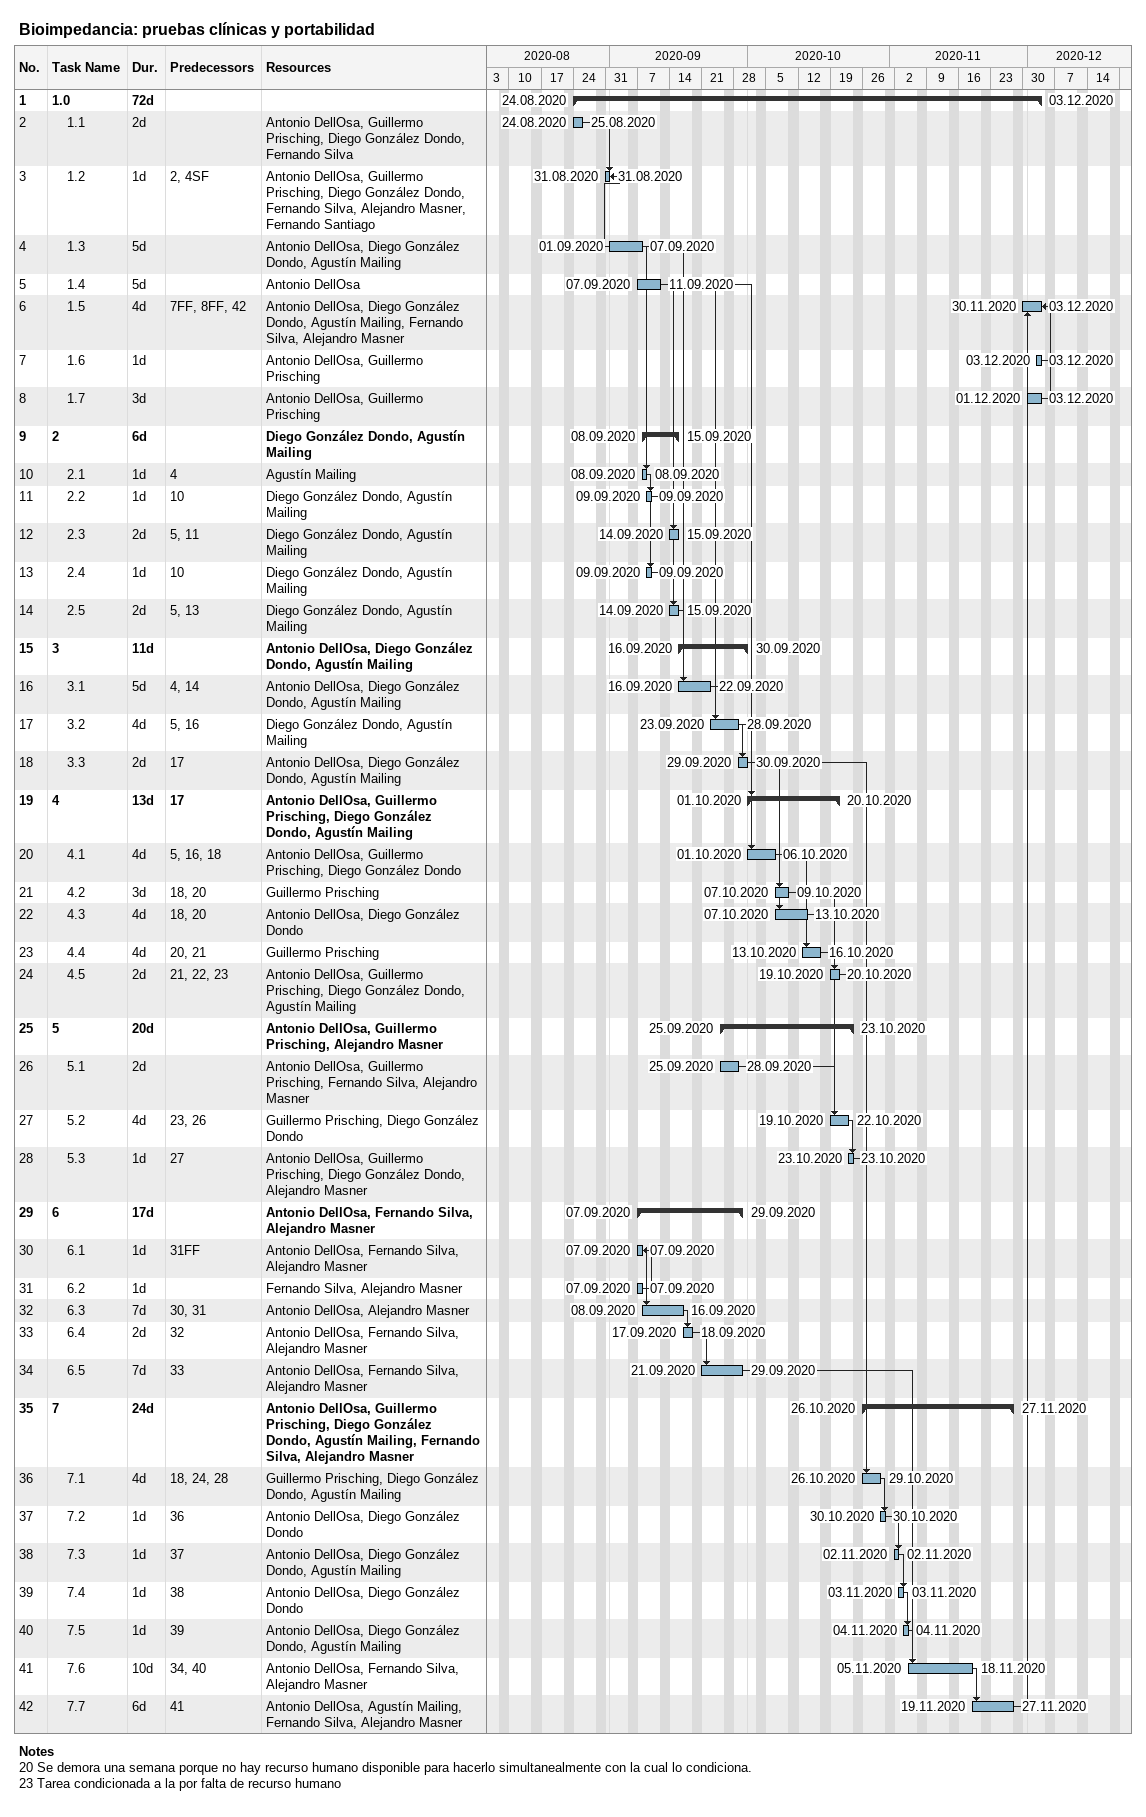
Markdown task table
Bioimpedancia: pruebas clínicas y portabilidad

| ID | Level | Task | Duration | Start | Finish | Predecessors | Resources |
|---|---|---|---|---|---|---|---|
| 1 | 1 | **1.0** | 72d | 2020-08-24 | 2020-12-03 |  |  |
| 2 | 2 | 1.1 | 2d | 2020-08-24 | 2020-08-25 |  | Antonio DellOsa, Guillermo Prisching, Diego González Dondo, Fernando Silva |
| 3 | 2 | 1.2 | 1d | 2020-08-31 | 2020-08-31 | 2, 4SF | Antonio DellOsa, Guillermo Prisching, Diego González Dondo, Fernando Silva, Alejandro Masner, Fernando Santiago |
| 4 | 2 | 1.3 | 5d | 2020-09-01 | 2020-09-07 |  | Antonio DellOsa, Diego González Dondo, Agustín Mailing |
| 5 | 2 | 1.4 | 5d | 2020-09-07 | 2020-09-11 |  | Antonio DellOsa |
| 6 | 2 | 1.5 | 4d | 2020-11-30 | 2020-12-03 | 7FF, 8FF, 42 | Antonio DellOsa, Diego González Dondo, Agustín Mailing, Fernando Silva, Alejandro Masner |
| 7 | 2 | 1.6 | 1d | 2020-12-03 | 2020-12-03 |  | Antonio DellOsa, Guillermo Prisching |
| 8 | 2 | 1.7 | 3d | 2020-12-01 | 2020-12-03 |  | Antonio DellOsa, Guillermo Prisching |
| 9 | 1 | **2** | 6d | 2020-09-08 | 2020-09-15 |  | Diego González Dondo, Agustín Mailing |
| 10 | 2 | 2.1 | 1d | 2020-09-08 | 2020-09-08 | 4 | Agustín Mailing |
| 11 | 2 | 2.2 | 1d | 2020-09-09 | 2020-09-09 | 10 | Diego González Dondo, Agustín Mailing |
| 12 | 2 | 2.3 | 2d | 2020-09-14 | 2020-09-15 | 5, 11 | Diego González Dondo, Agustín Mailing |
| 13 | 2 | 2.4 | 1d | 2020-09-09 | 2020-09-09 | 10 | Diego González Dondo, Agustín Mailing |
| 14 | 2 | 2.5 | 2d | 2020-09-14 | 2020-09-15 | 5, 13 | Diego González Dondo, Agustín Mailing |
| 15 | 1 | **3** | 11d | 2020-09-16 | 2020-09-30 |  | Antonio DellOsa, Diego González Dondo, Agustín Mailing |
| 16 | 2 | 3.1 | 5d | 2020-09-16 | 2020-09-22 | 4, 14 | Antonio DellOsa, Diego González Dondo, Agustín Mailing |
| 17 | 2 | 3.2 | 4d | 2020-09-23 | 2020-09-28 | 5, 16 | Diego González Dondo, Agustín Mailing |
| 18 | 2 | 3.3 | 2d | 2020-09-29 | 2020-09-30 | 17 | Antonio DellOsa, Diego González Dondo, Agustín Mailing |
| 19 | 1 | **4** | 13d | 2020-10-01 | 2020-10-20 | 17 | Antonio DellOsa, Guillermo Prisching, Diego González Dondo, Agustín Mailing |
| 20 | 2 | 4.1 | 4d | 2020-10-01 | 2020-10-06 | 5, 16, 18 | Antonio DellOsa, Guillermo Prisching, Diego González Dondo |
| 21 | 2 | 4.2 | 3d | 2020-10-07 | 2020-10-09 | 18, 20 | Guillermo Prisching |
| 22 | 2 | 4.3 | 4d | 2020-10-07 | 2020-10-13 | 18, 20 | Antonio DellOsa, Diego González Dondo |
| 23 | 2 | 4.4 | 4d | 2020-10-13 | 2020-10-16 | 20, 21 | Guillermo Prisching |
| 24 | 2 | 4.5 | 2d | 2020-10-19 | 2020-10-20 | 21, 22, 23 | Antonio DellOsa, Guillermo Prisching, Diego González Dondo, Agustín Mailing |
| 25 | 1 | **5** | 20d | 2020-09-25 | 2020-10-23 |  | Antonio DellOsa, Guillermo Prisching, Alejandro Masner |
| 26 | 2 | 5.1 | 2d | 2020-09-25 | 2020-09-28 |  | Antonio DellOsa, Guillermo Prisching, Fernando Silva, Alejandro Masner |
| 27 | 2 | 5.2 | 4d | 2020-10-19 | 2020-10-22 | 23, 26 | Guillermo Prisching, Diego González Dondo |
| 28 | 2 | 5.3 | 1d | 2020-10-23 | 2020-10-23 | 27 | Antonio DellOsa, Guillermo Prisching, Diego González Dondo, Alejandro Masner |
| 29 | 1 | **6** | 17d | 2020-09-07 | 2020-09-29 |  | Antonio DellOsa, Fernando Silva, Alejandro Masner |
| 30 | 2 | 6.1 | 1d | 2020-09-07 | 2020-09-07 | 31FF | Antonio DellOsa, Fernando Silva, Alejandro Masner |
| 31 | 2 | 6.2 | 1d | 2020-09-07 | 2020-09-07 |  | Fernando Silva, Alejandro Masner |
| 32 | 2 | 6.3 | 7d | 2020-09-08 | 2020-09-16 | 30, 31 | Antonio DellOsa, Alejandro Masner |
| 33 | 2 | 6.4 | 2d | 2020-09-17 | 2020-09-18 | 32 | Antonio DellOsa, Fernando Silva, Alejandro Masner |
| 34 | 2 | 6.5 | 7d | 2020-09-21 | 2020-09-29 | 33 | Antonio DellOsa, Fernando Silva, Alejandro Masner |
| 35 | 1 | **7** | 24d | 2020-10-26 | 2020-11-27 |  | Antonio DellOsa, Guillermo Prisching, Diego González Dondo, Agustín Mailing, Fernando Silva, Alejandro Masner |
| 36 | 2 | 7.1 | 4d | 2020-10-26 | 2020-10-29 | 18, 24, 28 | Guillermo Prisching, Diego González Dondo, Agustín Mailing |
| 37 | 2 | 7.2 | 1d | 2020-10-30 | 2020-10-30 | 36 | Antonio DellOsa, Diego González Dondo |
| 38 | 2 | 7.3 | 1d | 2020-11-02 | 2020-11-02 | 37 | Antonio DellOsa, Diego González Dondo, Agustín Mailing |
| 39 | 2 | 7.4 | 1d | 2020-11-03 | 2020-11-03 | 38 | Antonio DellOsa, Diego González Dondo |
| 40 | 2 | 7.5 | 1d | 2020-11-04 | 2020-11-04 | 39 | Antonio DellOsa, Diego González Dondo, Agustín Mailing |
| 41 | 2 | 7.6 | 10d | 2020-11-05 | 2020-11-18 | 34, 40 | Antonio DellOsa, Fernando Silva, Alejandro Masner |
| 42 | 2 | 7.7 | 6d | 2020-11-19 | 2020-11-27 | 41 | Antonio DellOsa, Agustín Mailing, Fernando Silva, Alejandro Masner |

Notes
- 20: Se demora una semana porque no hay recurso humano disponible para hacerlo simultanealmente con la cual lo condiciona.
- 23: Tarea condicionada a la por falta de recurso humano
